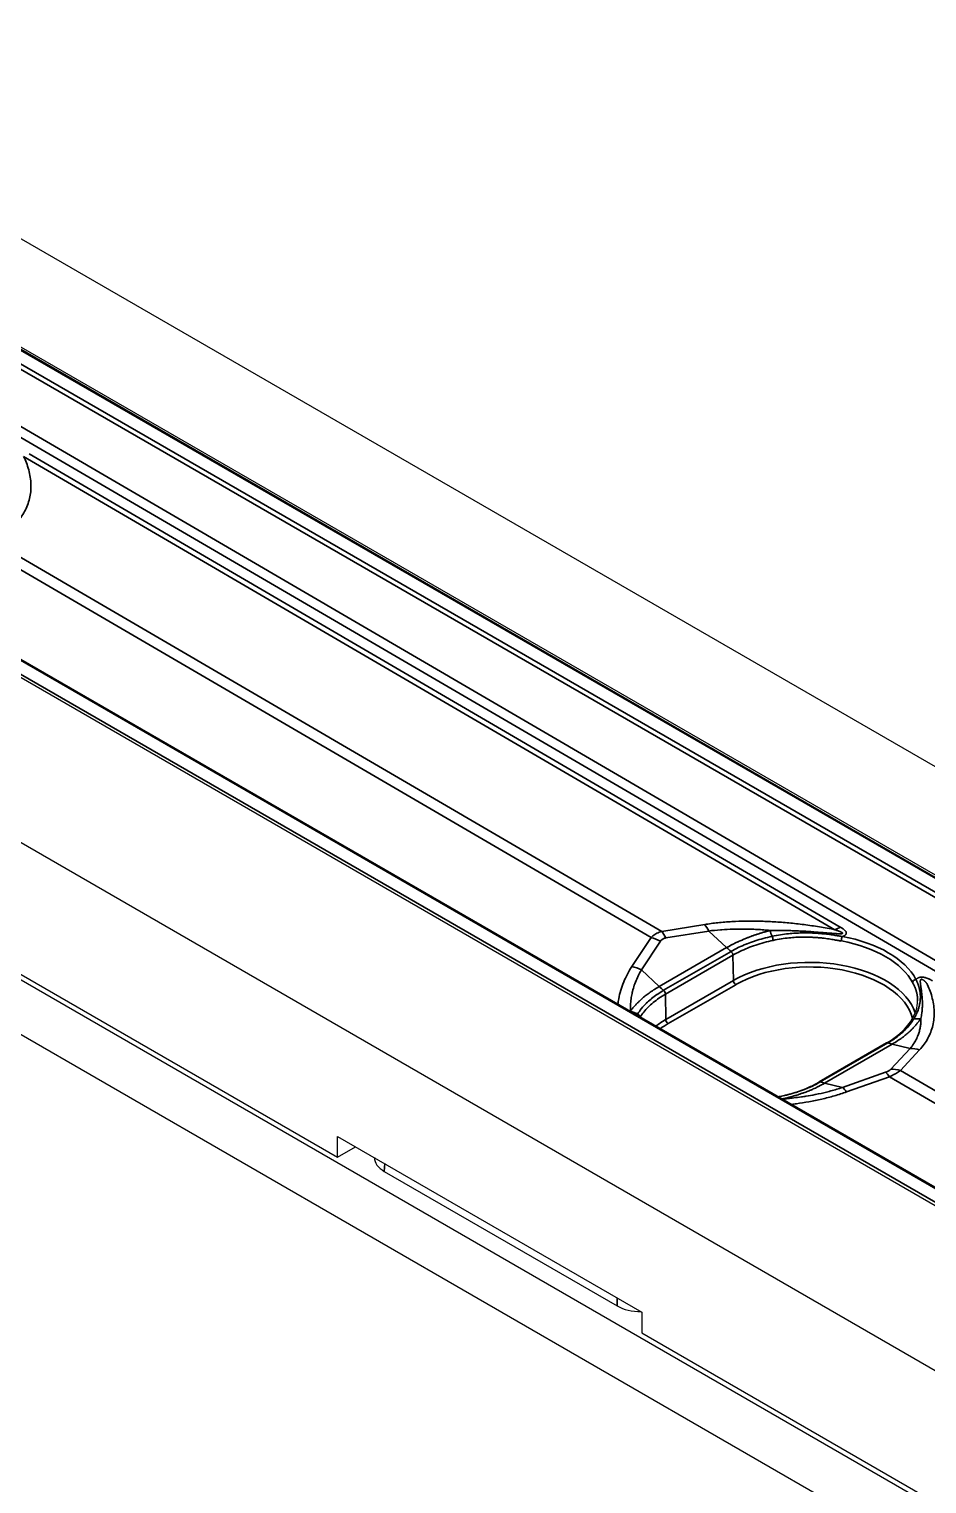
# Model space of a CAD drawing. Header units: millimetres. Extents: x 101 to 3000, y 150 to 4305.
# Drawn here: x 1977.7 to 2057.8, y 1309.4 to 1439.2 of the extents above; entities that cross this region are included whole.
import ezdxf

# ---------------------------------------------------------------- set-up
doc = ezdxf.new("R2010")
doc.units = ezdxf.units.MM
doc.header["$LTSCALE"] = 15
doc.layers.add('_Sichtbarkanten', color=7, linetype='Continuous', lineweight=25)
doc.layers.add('Sichtbar schmal (ISO)', color=7, linetype='Continuous', lineweight=35)

msp = doc.modelspace()

# ---------------------------------------------------------------- linework, layer by layer
at = {"layer": '_Sichtbarkanten'}
for p, q in [((1944.57, 1439.23), (2453.69, 1145.29)), ((1958.15, 1421.53), (2423.15, 1153.06)), ((1958.78, 1421.37), (2422.76, 1153.5)), ((1897.9, 1412.29), (2407.02, 1118.35)), ((2399.17, 1139.22), (1934.18, 1407.68)), ((2397.18, 1138.73), (1933.2, 1406.6)), ((1977.86, 1398.06), (1977.86, 1398.06)), ((1906.6, 1395.02), (2129.35, 1266.42)), ((2129.35, 1261.52), (1906.6, 1390.12)), ((1951.78, 1369.42), (2005.24, 1338.56)), ((2054.24, 1348.76), (2048.21, 1345.28)), ((2005.24, 1338.56), (2005.24, 1340.42)), ((2005.24, 1340.42), (2032.39, 1324.74)), ((2005.24, 1338.56), (2006.85, 1339.49)), ((2009.4, 1337.29), (2030.19, 1325.28)), ((2032.39, 1324.74), (2032.39, 1322.88)), ((2032.39, 1322.88), (2087.97, 1290.79))]:
    msp.add_line(p, q, dxfattribs=at)
for centre, major_axis, ratio, start_param, end_param in [((2011.53, 1338.51), (-3, 0), 0.576647, 6.275518, 7.067974), ((2032.31, 1326.51), (3, 0), 0.578054, 3.9276, 4.720056)]:
    msp.add_ellipse(centre, major_axis=major_axis, ratio=ratio, start_param=start_param, end_param=end_param, dxfattribs=at)
for points in [[(2056.47, 1350.81), (2056.81, 1351.37), (2056.99, 1351.95), (2057, 1352.5)], [(2044.54, 1343.97), (2044.56, 1343.98), (2044.59, 1343.98), (2044.61, 1343.98)]]:
    msp.add_open_spline(points, degree=3, dxfattribs=at)
for points, knots in [([(2054.24, 1348.76), (2054.96, 1349.18), (2055.57, 1349.67), (2056.19, 1350.39), (2056.34, 1350.6), (2056.47, 1350.81)], [0, 0, 0, 0, 0.5178671, 0.5178671, 0.7136858, 0.7136858, 0.7136858, 0.7136858]), ([(2044.61, 1343.98), (2045.59, 1344.17), (2046.52, 1344.47), (2047.64, 1344.97), (2047.93, 1345.12), (2048.21, 1345.28)], [0, 0, 0, 0, 0.52075, 0.52075, 0.7168373, 0.7168373, 0.7168373, 0.7168373])]:
    msp.add_open_spline(points, degree=3, knots=knots, dxfattribs=at)
at = {"layer": 'Sichtbar schmal (ISO)'}
for p, q in [((2421.71, 1152.07), (1956.73, 1420.53)), ((1956.94, 1420.89), (2421.92, 1152.43)), ((2423, 1153.04), (1958, 1421.51)), ((2147.71, 1304.12), (1956.73, 1415.56)), ((2147.29, 1303.39), (1956.3, 1414.84)), ((2399.02, 1139.21), (1934.03, 1407.67)), ((1932.96, 1407.06), (2397.96, 1138.59)), ((2049.62, 1358.86), (1977.22, 1401.09)), ((2050.1, 1359.1), (1977.71, 1401.34)), ((1977.86, 1398.15), (1977.86, 1398.15)), ((2034.17, 1358.71), (1974.86, 1393.31)), ((2033.21, 1358.15), (1973.89, 1392.76)), ((2038, 1359.32), (2034.17, 1358.71)), ((2033.21, 1358.15), (2031.5, 1355.57)), ((2038.36, 1358.74), (2034.54, 1358.13)), ((2038.36, 1358.74), (2039.96, 1357.26)), ((2034.06, 1357.85), (2032.35, 1355.27)), ((2033.94, 1353.79), (2039.96, 1357.26)), ((2040.35, 1356.92), (2034.33, 1353.45)), ((2040.52, 1356.59), (2034.5, 1353.11)), ((2040.52, 1356.59), (2040.56, 1354.32)), ((2032.35, 1355.27), (2033.94, 1353.79)), ((2040.56, 1354.32), (2034.53, 1350.84)), ((2034.5, 1353.11), (2034.53, 1350.84)), ((2040.77, 1353.95), (2034.74, 1350.48)), ((2048.32, 1345.28), (2054.35, 1348.76)), ((2054.73, 1348.65), (2048.7, 1345.17)), ((2054.62, 1346.42), (2056.33, 1348.27)), ((2056.33, 1348.27), (2054.73, 1348.65)), ((2055.47, 1346.29), (2057.18, 1348.14)), ((2050.3, 1344.79), (2048.7, 1345.17)), ((2050.3, 1344.79), (2054.13, 1346.14)), ((2050.66, 1344.38), (2054.5, 1345.73)), ((2115.94, 1309.89), (2054.5, 1345.73)), ((2116.91, 1310.45), (2055.47, 1346.29)), ((2009.4, 1337.29), (2009.44, 1337.99)), ((2030.19, 1325.28), (2030.19, 1326.01))]:
    msp.add_line(p, q, dxfattribs=at)
for centre, major_axis, ratio, start_param, end_param in [((2037.74, 1356.76), (0.48, -2.96), 0.393811, 2.240031, 2.552528), ((2033.44, 1355.86), (2.5, -1.66), 0.678392, 1.764791, 2.077288), ((2033.92, 1356.14), (0.48, -2.96), 0.393812, 2.240031, 2.552527), ((2044.4, 1362.34), (1.01, -5.91), 0.236308, 5.314743, 5.430204), ((2044, 1358.07), (0.063, -0.293), 0.269775, 0.942112, 2.278138), ((2050.13, 1363.99), (3.02, 5.18), 0.574319, 3.815232, 3.929599), ((2050.28, 1358.01), (-0.054, -0.295), 0.238179, 3.782049, 5.332948), ((2047.35, 1352.75), (9.95, -0.05), 0.580365, 0.30249, 1.27398), ((2041.2, 1361.23), (3, -5.2), 0.57735, 5.201094, 5.296494), ((2047.35, 1352.51), (9.65, -0.05), 0.580459, 0.302569, 1.27406), ((2031.73, 1353.28), (2.5, -1.66), 0.678392, 1.764791, 2.077288), ((2047.35, 1350.4), (9.61, 0), 0.57735, 0.18982, 2.356194), ((2047.35, 1350.16), (9.31, 0), 0.57735, 0.14889, 2.356194), ((2040.77, 1354.2), (-0.15, 0.26), 0.57735, 0.802851, 2.356194), ((2056.85, 1354.18), (-0.265, -0.141), 0.777385, 4.316453, 5.872245), ((2035.18, 1357.76), (3, -5.2), 0.57735, 5.201094, 5.296494), ((2034.29, 1353.23), (0.145, -0.263), 0.577894, 0.813798, 2.165697), ((2033.25, 1355.9), (5.33, -2.76), 0.78055, 4.764641, 4.880107), ((2031.95, 1351.11), (0.254, -0.16), 0.77394, 0.540435, 1.802601), ((2041.32, 1346.92), (-9.61, 0), 0.57735, 5.497787, 5.637259), ((2041.32, 1346.68), (-9.31, 0), 0.57735, 5.497787, 5.609846), ((2034.74, 1350.72), (-0.15, 0.26), 0.57735, 0.802851, 2.356194), ((2056.72, 1350.65), (-0.257, 0.156), 0.76133, 5.358151, 6.283188), ((2055.47, 1355.89), (-5.32, 2.77), 0.780415, 2.165792, 2.280304), ((2054.39, 1348.5), (-0.15, 0.26), 0.589755, 5.691003, 6.28368), ((2053.54, 1354.04), (-3, 5.2), 0.57735, 2.548852, 2.642415), ((2056.93, 1345.57), (-2.21, 2.03), 0.802198, 5.25698, 5.569476), ((2055.22, 1343.72), (-2.21, 2.03), 0.802198, 5.25698, 5.569476), ((2047.5, 1350.56), (-3, 5.2), 0.57735, 2.548852, 2.642415), ((2054.73, 1343.44), (-0.99, 2.83), 0.270007, 5.552685, 5.865182), ((2044.3, 1349.45), (1.02, -5.91), 0.236758, 5.856728, 5.907336), ((2050.89, 1342.09), (-0.99, 2.83), 0.270006, 5.552685, 5.865181)]:
    msp.add_ellipse(centre, major_axis=major_axis, ratio=ratio, start_param=start_param, end_param=end_param, dxfattribs=at)
for points, knots in [([(1976.57, 1395.17), (1976.72, 1395.33), (1976.85, 1395.5), (1976.97, 1395.66), (1977.1, 1395.83), (1977.2, 1396.01), (1977.3, 1396.19), (1977.4, 1396.37), (1977.48, 1396.55), (1977.56, 1396.74), (1977.63, 1396.94), (1977.69, 1397.13), (1977.74, 1397.33), (1977.79, 1397.53), (1977.82, 1397.74), (1977.85, 1397.94), (1977.87, 1398.15), (1977.88, 1398.36), (1977.87, 1398.58), (1977.86, 1398.8), (1977.84, 1399.02), (1977.81, 1399.24), (1977.78, 1399.46), (1977.73, 1399.68), (1977.67, 1399.9), (1977.61, 1400.11), (1977.54, 1400.32), (1977.47, 1400.52), (1977.39, 1400.72), (1977.31, 1400.91), (1977.22, 1401.09)], [0, 0, 0, 0, 0.1, 0.1, 0.1, 0.2, 0.2, 0.2, 0.3, 0.3, 0.3, 0.4, 0.4, 0.4, 0.5, 0.5, 0.5, 0.6, 0.6, 0.6, 0.7, 0.7, 0.7, 0.8, 0.8, 0.8, 0.9, 0.9, 0.9, 0.9999998, 0.9999998, 0.9999998, 0.9999998]), ([(2049.62, 1358.86), (2049.16, 1358.95), (2048.24, 1359.12), (2046.86, 1359.32), (2045.51, 1359.47), (2044.18, 1359.57), (2042.89, 1359.63), (2041.68, 1359.63), (2040.42, 1359.59), (2039.16, 1359.49), (2038.38, 1359.39), (2038, 1359.32)], [0, 0, 0, 0, 0.1111111, 0.2222222, 0.3333333, 0.4444444, 0.5555556, 0.6666667, 0.7777778, 0.8888889, 1, 1, 1, 1]), ([(2034.17, 1358.71), (2034.1, 1358.69), (2034.02, 1358.66), (2033.95, 1358.64), (2033.88, 1358.61), (2033.81, 1358.58), (2033.74, 1358.54), (2033.67, 1358.51), (2033.61, 1358.47), (2033.55, 1358.43), (2033.49, 1358.39), (2033.43, 1358.35), (2033.37, 1358.3), (2033.32, 1358.26), (2033.26, 1358.21), (2033.21, 1358.15)], [0.000001, 0.000001, 0.000001, 0.000001, 0.2, 0.2, 0.2, 0.4, 0.4, 0.4, 0.6, 0.6, 0.6, 0.8, 0.8, 0.8, 1, 1, 1, 1]), ([(2034.54, 1358.13), (2034.5, 1358.12), (2034.41, 1358.1), (2034.3, 1358.06), (2034.2, 1358), (2034.12, 1357.94), (2034.08, 1357.88), (2034.06, 1357.85)], [0.0000019, 0.0000019, 0.0000019, 0.0000019, 0.2, 0.4, 0.6, 0.8, 1, 1, 1, 1]), ([(2043.83, 1358.79), (2043.64, 1358.81), (2043.45, 1358.83), (2043.27, 1358.84), (2043.08, 1358.86), (2042.89, 1358.87), (2042.71, 1358.88), (2042.48, 1358.89), (2042.26, 1358.9), (2042.04, 1358.91), (2041.9, 1358.91), (2041.76, 1358.92), (2041.61, 1358.92), (2041.34, 1358.92), (2041.06, 1358.92), (2040.79, 1358.92), (2040.69, 1358.91), (2040.6, 1358.91), (2040.5, 1358.91), (2040.18, 1358.9), (2039.85, 1358.88), (2039.54, 1358.86), (2039.49, 1358.86), (2039.45, 1358.85), (2039.4, 1358.85), (2039.04, 1358.82), (2038.7, 1358.79), (2038.36, 1358.74)], [0.0000004, 0.0000004, 0.0000004, 0.0000004, 0.0988542, 0.0988542, 0.0988542, 0.2, 0.2, 0.2, 0.3226313, 0.3226313, 0.3226313, 0.4, 0.4, 0.4, 0.5492316, 0.5492316, 0.5492316, 0.6, 0.6, 0.6, 0.7746692, 0.7746692, 0.7746692, 0.8, 0.8, 0.8, 1, 1, 1, 1]), ([(2039.96, 1357.26), (2040.12, 1357.36), (2040.29, 1357.45), (2040.45, 1357.53), (2040.46, 1357.53), (2040.47, 1357.54), (2040.49, 1357.55), (2040.63, 1357.62), (2040.77, 1357.69), (2040.9, 1357.75), (2040.93, 1357.76), (2040.95, 1357.78), (2040.98, 1357.79), (2041.1, 1357.84), (2041.21, 1357.89), (2041.33, 1357.94), (2041.36, 1357.96), (2041.39, 1357.97), (2041.42, 1357.98), (2041.53, 1358.03), (2041.63, 1358.07), (2041.73, 1358.11), (2041.76, 1358.12), (2041.8, 1358.14), (2041.84, 1358.15), (2041.93, 1358.19), (2042.02, 1358.22), (2042.11, 1358.25), (2042.15, 1358.27), (2042.19, 1358.28), (2042.23, 1358.3), (2042.32, 1358.33), (2042.4, 1358.36), (2042.49, 1358.39), (2042.53, 1358.4), (2042.58, 1358.42), (2042.62, 1358.43), (2042.71, 1358.46), (2042.8, 1358.49), (2042.88, 1358.52), (2042.93, 1358.53), (2042.97, 1358.55), (2043.01, 1358.56), (2043.12, 1358.59), (2043.22, 1358.62), (2043.32, 1358.65), (2043.35, 1358.66), (2043.38, 1358.67), (2043.42, 1358.68), (2043.55, 1358.72), (2043.69, 1358.76), (2043.83, 1358.79)], [0, 0, 0, 0, 0.1015483, 0.1015483, 0.1015483, 0.1111111, 0.1111111, 0.1111111, 0.2042734, 0.2042734, 0.2042734, 0.2222222, 0.2222222, 0.2222222, 0.3080797, 0.3080797, 0.3080797, 0.3333333, 0.3333333, 0.3333333, 0.4131886, 0.4131886, 0.4131886, 0.4444444, 0.4444444, 0.4444444, 0.5202889, 0.5202889, 0.5202889, 0.5555556, 0.5555556, 0.5555556, 0.6291385, 0.6291385, 0.6291385, 0.6666667, 0.6666667, 0.6666667, 0.7416844, 0.7416844, 0.7416844, 0.7777778, 0.7777778, 0.7777778, 0.8631644, 0.8631644, 0.8631644, 0.8888889, 0.8888889, 0.8888889, 0.9999994, 0.9999994, 0.9999994, 0.9999994]), ([(2044.02, 1358.27), (2043.75, 1358.21), (2043.48, 1358.15), (2043.23, 1358.08), (2043.22, 1358.08), (2043.21, 1358.08), (2043.21, 1358.08), (2042.97, 1358.01), (2042.74, 1357.94), (2042.51, 1357.87), (2042.48, 1357.86), (2042.46, 1357.85), (2042.43, 1357.84), (2042.21, 1357.77), (2041.99, 1357.69), (2041.78, 1357.61), (2041.75, 1357.59), (2041.72, 1357.58), (2041.69, 1357.57), (2041.47, 1357.48), (2041.26, 1357.39), (2041.05, 1357.29), (2041.03, 1357.28), (2041.01, 1357.27), (2040.99, 1357.26), (2040.77, 1357.15), (2040.55, 1357.04), (2040.35, 1356.92)], [0, 0, 0, 0, 0.195738, 0.195738, 0.195738, 0.2, 0.2, 0.2, 0.379772, 0.379772, 0.379772, 0.4, 0.4, 0.4, 0.57426, 0.57426, 0.57426, 0.6, 0.6, 0.6, 0.781771, 0.781771, 0.781771, 0.8, 0.8, 0.8, 1, 1, 1, 1]), ([(2043.83, 1358.79), (2044, 1358.8), (2044.17, 1358.8), (2044.34, 1358.8), (2044.42, 1358.8), (2044.49, 1358.8), (2044.56, 1358.8), (2044.66, 1358.8), (2044.75, 1358.8), (2044.84, 1358.79), (2045, 1358.79), (2045.17, 1358.79), (2045.33, 1358.79), (2045.48, 1358.78), (2045.64, 1358.78), (2045.8, 1358.77), (2045.84, 1358.77), (2045.87, 1358.77), (2045.91, 1358.77), (2046.03, 1358.76), (2046.15, 1358.76), (2046.26, 1358.75), (2046.41, 1358.75), (2046.56, 1358.74), (2046.7, 1358.73), (2046.84, 1358.72), (2046.97, 1358.72), (2047.09, 1358.71), (2047.16, 1358.7), (2047.23, 1358.7), (2047.3, 1358.7), (2047.34, 1358.69), (2047.39, 1358.69), (2047.43, 1358.69), (2047.54, 1358.68), (2047.64, 1358.67), (2047.74, 1358.66), (2047.83, 1358.66), (2047.92, 1358.65), (2048.01, 1358.64), (2048.1, 1358.64), (2048.18, 1358.63), (2048.26, 1358.62), (2048.33, 1358.62), (2048.41, 1358.61), (2048.48, 1358.61), (2048.55, 1358.6), (2048.62, 1358.59), (2048.68, 1358.59), (2048.7, 1358.59), (2048.72, 1358.59), (2048.74, 1358.58), (2048.78, 1358.58), (2048.83, 1358.58), (2048.87, 1358.57), (2048.93, 1358.57), (2048.98, 1358.56), (2049.04, 1358.56), (2049.09, 1358.56), (2049.14, 1358.55), (2049.19, 1358.55), (2049.24, 1358.54), (2049.29, 1358.54), (2049.33, 1358.54), (2049.38, 1358.53), (2049.42, 1358.53), (2049.46, 1358.53), (2049.5, 1358.52), (2049.54, 1358.52), (2049.58, 1358.52), (2049.61, 1358.52), (2049.65, 1358.51), (2049.68, 1358.51), (2049.72, 1358.51), (2049.75, 1358.51), (2049.78, 1358.5), (2049.82, 1358.5), (2049.85, 1358.5), (2049.88, 1358.5), (2049.9, 1358.5), (2049.93, 1358.5), (2049.96, 1358.5), (2049.98, 1358.5), (2050.01, 1358.5), (2050.03, 1358.5), (2050.06, 1358.5), (2050.08, 1358.5), (2050.1, 1358.5), (2050.12, 1358.5), (2050.14, 1358.5), (2050.16, 1358.5), (2050.17, 1358.5), (2050.19, 1358.5), (2050.21, 1358.5), (2050.22, 1358.5), (2050.23, 1358.51), (2050.24, 1358.51), (2050.25, 1358.51), (2050.25, 1358.51), (2050.25, 1358.51), (2050.26, 1358.51), (2050.27, 1358.51), (2050.27, 1358.52), (2050.28, 1358.52), (2050.29, 1358.52), (2050.29, 1358.53), (2050.3, 1358.53), (2050.3, 1358.53), (2050.3, 1358.54), (2050.31, 1358.54), (2050.31, 1358.54), (2050.31, 1358.55), (2050.31, 1358.55), (2050.31, 1358.56), (2050.3, 1358.56), (2050.3, 1358.57), (2050.29, 1358.57), (2050.29, 1358.58), (2050.28, 1358.59), (2050.27, 1358.59), (2050.26, 1358.6), (2050.25, 1358.61), (2050.24, 1358.62), (2050.22, 1358.62), (2050.21, 1358.63), (2050.19, 1358.64), (2050.17, 1358.65), (2050.15, 1358.66), (2050.13, 1358.67), (2050.11, 1358.68), (2050.09, 1358.69), (2050.06, 1358.7), (2050.04, 1358.71), (2050.01, 1358.72), (2049.98, 1358.73), (2049.95, 1358.74), (2049.92, 1358.75), (2049.89, 1358.77), (2049.85, 1358.78), (2049.82, 1358.79), (2049.78, 1358.8), (2049.74, 1358.82), (2049.7, 1358.83), (2049.66, 1358.84), (2049.62, 1358.86)], [0, 0, 0, 0, 0.023256, 0.023256, 0.023256, 0.033396, 0.033396, 0.033396, 0.046512, 0.046512, 0.046512, 0.069767, 0.069767, 0.069767, 0.093023, 0.093023, 0.093023, 0.09835, 0.09835, 0.09835, 0.116279, 0.116279, 0.116279, 0.139535, 0.139535, 0.139535, 0.162791, 0.162791, 0.162791, 0.176697, 0.176697, 0.176697, 0.186047, 0.186047, 0.186047, 0.209302, 0.209302, 0.209302, 0.232558, 0.232558, 0.232558, 0.255814, 0.255814, 0.255814, 0.27907, 0.27907, 0.27907, 0.302326, 0.302326, 0.302326, 0.309003, 0.309003, 0.309003, 0.325581, 0.325581, 0.325581, 0.348837, 0.348837, 0.348837, 0.372093, 0.372093, 0.372093, 0.395349, 0.395349, 0.395349, 0.418605, 0.418605, 0.418605, 0.44186, 0.44186, 0.44186, 0.465116, 0.465116, 0.465116, 0.488372, 0.488372, 0.488372, 0.511628, 0.511628, 0.511628, 0.534884, 0.534884, 0.534884, 0.55814, 0.55814, 0.55814, 0.581395, 0.581395, 0.581395, 0.604651, 0.604651, 0.604651, 0.627907, 0.627907, 0.627907, 0.651163, 0.651163, 0.651163, 0.655222, 0.655222, 0.655222, 0.674419, 0.674419, 0.674419, 0.697674, 0.697674, 0.697674, 0.72093, 0.72093, 0.72093, 0.744186, 0.744186, 0.744186, 0.767442, 0.767442, 0.767442, 0.790698, 0.790698, 0.790698, 0.813953, 0.813953, 0.813953, 0.837209, 0.837209, 0.837209, 0.860465, 0.860465, 0.860465, 0.883721, 0.883721, 0.883721, 0.906977, 0.906977, 0.906977, 0.930233, 0.930233, 0.930233, 0.953488, 0.953488, 0.953488, 0.976744, 0.976744, 0.976744, 1, 1, 1, 1]), ([(2050.28, 1358.26), (2050.24, 1358.26), (2050.19, 1358.27), (2050.13, 1358.28), (2050.08, 1358.29), (2050.02, 1358.3), (2049.96, 1358.31), (2049.9, 1358.32), (2049.83, 1358.33), (2049.76, 1358.34), (2049.69, 1358.35), (2049.62, 1358.36), (2049.54, 1358.38), (2049.46, 1358.39), (2049.38, 1358.4), (2049.29, 1358.41), (2049.2, 1358.42), (2049.11, 1358.43), (2049.02, 1358.45), (2048.92, 1358.46), (2048.82, 1358.47), (2048.72, 1358.48), (2048.61, 1358.49), (2048.5, 1358.5), (2048.39, 1358.51), (2048.27, 1358.52), (2048.15, 1358.53), (2048.02, 1358.54), (2047.89, 1358.55), (2047.75, 1358.56), (2047.61, 1358.56), (2047.47, 1358.57), (2047.32, 1358.57), (2047.16, 1358.58), (2047, 1358.58), (2046.83, 1358.58), (2046.65, 1358.57), (2046.48, 1358.57), (2046.29, 1358.56), (2046.09, 1358.55), (2045.9, 1358.54), (2045.69, 1358.52), (2045.47, 1358.5), (2045.47, 1358.5), (2045.47, 1358.5), (2045.46, 1358.5), (2045.25, 1358.48), (2045.02, 1358.45), (2044.78, 1358.41), (2044.78, 1358.41), (2044.78, 1358.41), (2044.77, 1358.41), (2044.53, 1358.37), (2044.28, 1358.33), (2044.02, 1358.27)], [0, 0, 0, 0, 0.0616354, 0.0616354, 0.0616354, 0.1239089, 0.1239089, 0.1239089, 0.1866073, 0.1866073, 0.1866073, 0.2491904, 0.2491904, 0.2491904, 0.3116642, 0.3116642, 0.3116642, 0.3740791, 0.3740791, 0.3740791, 0.4365093, 0.4365093, 0.4365093, 0.4990055, 0.4990055, 0.4990055, 0.5615791, 0.5615791, 0.5615791, 0.6242406, 0.6242406, 0.6242406, 0.6870031, 0.6870031, 0.6870031, 0.7498814, 0.7498814, 0.7498814, 0.8125, 0.8125, 0.8125, 0.875, 0.875, 0.875, 0.8758581, 0.8758581, 0.8758581, 0.9375, 0.9375, 0.9375, 0.9383766, 0.9383766, 0.9383766, 0.9999998, 0.9999998, 0.9999998, 0.9999998]), ([(2050.19, 1357.85), (2050.15, 1357.86), (2050.1, 1357.87), (2050.04, 1357.88), (2049.99, 1357.89), (2049.93, 1357.9), (2049.87, 1357.91), (2049.81, 1357.92), (2049.75, 1357.93), (2049.68, 1357.94), (2049.61, 1357.96), (2049.54, 1357.97), (2049.46, 1357.98), (2049.38, 1357.99), (2049.31, 1358.01), (2049.22, 1358.02), (2049.14, 1358.03), (2049.05, 1358.04), (2048.96, 1358.06), (2048.86, 1358.07), (2048.77, 1358.08), (2048.66, 1358.09), (2048.56, 1358.11), (2048.45, 1358.12), (2048.34, 1358.13), (2048.23, 1358.14), (2048.11, 1358.15), (2047.98, 1358.16), (2047.86, 1358.17), (2047.73, 1358.18), (2047.59, 1358.18), (2047.45, 1358.19), (2047.3, 1358.2), (2047.15, 1358.2), (2046.99, 1358.2), (2046.83, 1358.2), (2046.66, 1358.2), (2046.49, 1358.2), (2046.31, 1358.19), (2046.12, 1358.18), (2045.93, 1358.17), (2045.73, 1358.15), (2045.52, 1358.13), (2045.3, 1358.11), (2045.08, 1358.08), (2044.84, 1358.05), (2044.61, 1358.01), (2044.36, 1357.96), (2044.1, 1357.91)], [0, 0, 0, 0, 0.0625, 0.0625, 0.0625, 0.125, 0.125, 0.125, 0.1875, 0.1875, 0.1875, 0.25, 0.25, 0.25, 0.3125, 0.3125, 0.3125, 0.375, 0.375, 0.375, 0.4375, 0.4375, 0.4375, 0.5, 0.5, 0.5, 0.5625, 0.5625, 0.5625, 0.625, 0.625, 0.625, 0.6875, 0.6875, 0.6875, 0.75, 0.75, 0.75, 0.8125, 0.8125, 0.8125, 0.875, 0.875, 0.875, 0.9375, 0.9375, 0.9375, 1, 1, 1, 1]), ([(2050.28, 1358.26), (2050.31, 1358.26), (2050.36, 1358.28), (2050.43, 1358.31), (2050.48, 1358.34), (2050.53, 1358.37), (2050.57, 1358.41), (2050.6, 1358.44), (2050.62, 1358.47), (2050.63, 1358.51), (2050.64, 1358.55), (2050.64, 1358.59), (2050.63, 1358.64), (2050.6, 1358.69), (2050.57, 1358.74), (2050.52, 1358.8), (2050.46, 1358.85), (2050.39, 1358.91), (2050.31, 1358.97), (2050.22, 1359.04), (2050.14, 1359.08), (2050.1, 1359.1)], [0, 0, 0, 0, 0.0526316, 0.1052632, 0.1578947, 0.2105263, 0.2631579, 0.3157895, 0.3684211, 0.4210526, 0.4736842, 0.5263158, 0.5789474, 0.6315789, 0.6842105, 0.7368421, 0.7894737, 0.8421053, 0.8947368, 0.9473684, 0.9999998, 0.9999998, 0.9999998, 0.9999998]), ([(2040.35, 1356.92), (2040.37, 1356.9), (2040.39, 1356.89), (2040.4, 1356.87), (2040.42, 1356.85), (2040.44, 1356.83), (2040.45, 1356.8), (2040.46, 1356.79), (2040.47, 1356.78), (2040.47, 1356.76), (2040.48, 1356.75), (2040.48, 1356.74), (2040.49, 1356.73), (2040.5, 1356.71), (2040.51, 1356.68), (2040.51, 1356.66), (2040.52, 1356.63), (2040.52, 1356.61), (2040.52, 1356.59)], [0, 0, 0, 0, 0.2, 0.2, 0.2, 0.4, 0.4, 0.4, 0.507728, 0.507728, 0.507728, 0.6, 0.6, 0.6, 0.8, 0.8, 0.8, 1, 1, 1, 1]), ([(2044.1, 1357.91), (2043.83, 1357.85), (2043.57, 1357.79), (2043.31, 1357.72), (2043.05, 1357.65), (2042.8, 1357.57), (2042.55, 1357.49), (2042.3, 1357.41), (2042.06, 1357.32), (2041.83, 1357.22), (2041.6, 1357.13), (2041.37, 1357.03), (2041.15, 1356.92), (2040.93, 1356.81), (2040.72, 1356.7), (2040.52, 1356.59)], [0, 0, 0, 0, 0.2, 0.2, 0.2, 0.4, 0.4, 0.4, 0.6, 0.6, 0.6, 0.8, 0.8, 0.8, 1, 1, 1, 1]), ([(2031.5, 1355.57), (2031.35, 1355.35), (2031.09, 1354.9), (2030.76, 1354.2), (2030.5, 1353.46), (2030.34, 1352.8), (2030.27, 1352.38), (2030.25, 1352.22)], [0, 0, 0, 0, 0.1, 0.2, 0.3, 0.4, 0.4607781, 0.4607781, 0.4607781, 0.4607781]), ([(2032.35, 1355.27), (2032.23, 1355.07), (2032.12, 1354.87), (2032.02, 1354.66), (2032.01, 1354.64), (2032, 1354.62), (2031.99, 1354.6), (2031.91, 1354.41), (2031.83, 1354.22), (2031.76, 1354.03), (2031.75, 1353.98), (2031.73, 1353.94), (2031.72, 1353.9), (2031.66, 1353.72), (2031.61, 1353.54), (2031.56, 1353.36), (2031.55, 1353.3), (2031.53, 1353.23), (2031.52, 1353.16), (2031.48, 1353), (2031.46, 1352.84), (2031.43, 1352.68), (2031.42, 1352.58), (2031.41, 1352.49), (2031.4, 1352.39), (2031.39, 1352.25), (2031.38, 1352.11), (2031.38, 1351.97), (2031.37, 1351.85), (2031.37, 1351.73), (2031.37, 1351.6)], [0, 0, 0, 0, 0.182214, 0.182214, 0.182214, 0.2, 0.2, 0.2, 0.364533, 0.364533, 0.364533, 0.4, 0.4, 0.4, 0.54573, 0.54573, 0.54573, 0.6, 0.6, 0.6, 0.726387, 0.726387, 0.726387, 0.8, 0.8, 0.8, 0.907557, 0.907557, 0.907557, 1, 1, 1, 1]), ([(2057, 1352.5), (2057, 1352.53), (2057, 1352.56), (2057, 1352.58), (2057, 1352.62), (2057, 1352.65), (2057, 1352.69), (2057, 1352.73), (2056.99, 1352.76), (2056.99, 1352.8), (2056.99, 1352.83), (2056.98, 1352.87), (2056.98, 1352.91), (2056.98, 1352.93), (2056.97, 1352.96), (2056.97, 1352.99), (2056.96, 1353.03), (2056.96, 1353.07), (2056.95, 1353.1), (2056.95, 1353.12), (2056.94, 1353.15), (2056.94, 1353.17), (2056.93, 1353.2), (2056.92, 1353.24), (2056.91, 1353.28), (2056.91, 1353.29), (2056.9, 1353.31), (2056.9, 1353.33), (2056.89, 1353.36), (2056.88, 1353.4), (2056.87, 1353.44), (2056.86, 1353.45), (2056.86, 1353.46), (2056.85, 1353.47), (2056.84, 1353.51), (2056.83, 1353.55), (2056.82, 1353.58), (2056.81, 1353.59), (2056.81, 1353.6), (2056.81, 1353.61), (2056.79, 1353.64), (2056.78, 1353.68), (2056.77, 1353.72), (2056.76, 1353.72), (2056.76, 1353.72), (2056.76, 1353.73), (2056.74, 1353.77), (2056.73, 1353.8), (2056.71, 1353.84), (2056.7, 1353.87), (2056.68, 1353.91), (2056.66, 1353.94), (2056.65, 1353.98), (2056.63, 1354.01), (2056.61, 1354.04), (2056.6, 1354.07), (2056.58, 1354.1), (2056.57, 1354.13)], [0.3248153, 0.3248153, 0.3248153, 0.3248153, 0.3472735, 0.3472735, 0.3472735, 0.375, 0.375, 0.375, 0.4055138, 0.4055138, 0.4055138, 0.4375, 0.4375, 0.4375, 0.4638319, 0.4638319, 0.4638319, 0.5, 0.5, 0.5, 0.5222188, 0.5222188, 0.5222188, 0.5625, 0.5625, 0.5625, 0.5806595, 0.5806595, 0.5806595, 0.625, 0.625, 0.625, 0.6390912, 0.6390912, 0.6390912, 0.6875, 0.6875, 0.6875, 0.6974576, 0.6974576, 0.6974576, 0.75, 0.75, 0.75, 0.7557264, 0.7557264, 0.7557264, 0.8125, 0.8125, 0.8125, 0.8737077, 0.8737077, 0.8737077, 0.9364058, 0.9364058, 0.9364058, 0.9999999, 0.9999999, 0.9999999, 0.9999999]), ([(2056.66, 1350.9), (2056.75, 1351.04), (2056.82, 1351.18), (2056.88, 1351.31), (2056.89, 1351.32), (2056.89, 1351.33), (2056.9, 1351.34), (2056.95, 1351.46), (2057, 1351.57), (2057.04, 1351.68), (2057.04, 1351.7), (2057.05, 1351.72), (2057.06, 1351.74), (2057.09, 1351.83), (2057.12, 1351.93), (2057.14, 1352.01), (2057.15, 1352.04), (2057.15, 1352.07), (2057.16, 1352.09), (2057.18, 1352.17), (2057.19, 1352.24), (2057.2, 1352.31), (2057.21, 1352.34), (2057.21, 1352.37), (2057.22, 1352.4), (2057.23, 1352.47), (2057.23, 1352.53), (2057.24, 1352.58), (2057.24, 1352.62), (2057.24, 1352.65), (2057.24, 1352.68), (2057.25, 1352.73), (2057.25, 1352.78), (2057.25, 1352.83), (2057.25, 1352.86), (2057.25, 1352.9), (2057.25, 1352.93), (2057.25, 1352.97), (2057.24, 1353.01), (2057.24, 1353.05), (2057.24, 1353.09), (2057.24, 1353.12), (2057.23, 1353.16), (2057.23, 1353.19), (2057.23, 1353.22), (2057.22, 1353.25), (2057.22, 1353.29), (2057.21, 1353.32), (2057.21, 1353.36), (2057.2, 1353.38), (2057.2, 1353.41), (2057.19, 1353.43), (2057.19, 1353.47), (2057.18, 1353.51), (2057.17, 1353.54), (2057.17, 1353.56), (2057.16, 1353.58), (2057.16, 1353.59), (2057.15, 1353.63), (2057.14, 1353.67), (2057.13, 1353.71), (2057.13, 1353.72), (2057.12, 1353.73), (2057.12, 1353.75), (2057.11, 1353.79), (2057.1, 1353.82), (2057.08, 1353.86), (2057.08, 1353.87), (2057.08, 1353.88), (2057.08, 1353.88), (2057.06, 1353.92), (2057.05, 1353.96), (2057.04, 1354), (2057.04, 1354), (2057.03, 1354.01), (2057.03, 1354.01), (2057.02, 1354.05), (2057, 1354.09), (2056.99, 1354.12), (2056.97, 1354.16), (2056.96, 1354.2), (2056.94, 1354.23), (2056.93, 1354.27), (2056.91, 1354.3), (2056.9, 1354.33), (2056.88, 1354.36), (2056.87, 1354.39), (2056.86, 1354.42)], [0, 0, 0, 0, 0.0576718, 0.0576718, 0.0576718, 0.0625, 0.0625, 0.0625, 0.1153201, 0.1153201, 0.1153201, 0.125, 0.125, 0.125, 0.1731336, 0.1731336, 0.1731336, 0.1875, 0.1875, 0.1875, 0.2310698, 0.2310698, 0.2310698, 0.25, 0.25, 0.25, 0.2891215, 0.2891215, 0.2891215, 0.3125, 0.3125, 0.3125, 0.3472726, 0.3472726, 0.3472726, 0.375, 0.375, 0.375, 0.4055129, 0.4055129, 0.4055129, 0.4375, 0.4375, 0.4375, 0.4638309, 0.4638309, 0.4638309, 0.5, 0.5, 0.5, 0.5222178, 0.5222178, 0.5222178, 0.5625, 0.5625, 0.5625, 0.5806584, 0.5806584, 0.5806584, 0.625, 0.625, 0.625, 0.6390899, 0.6390899, 0.6390899, 0.6875, 0.6875, 0.6875, 0.6974563, 0.6974563, 0.6974563, 0.75, 0.75, 0.75, 0.7557249, 0.7557249, 0.7557249, 0.8125, 0.8125, 0.8125, 0.8737062, 0.8737062, 0.8737062, 0.936405, 0.936405, 0.936405, 0.9999999, 0.9999999, 0.9999999, 0.9999999]), ([(2058.32, 1354.31), (2058.28, 1354.33), (2058.22, 1354.37), (2058.14, 1354.41), (2058.05, 1354.45), (2057.97, 1354.49), (2057.88, 1354.52), (2057.81, 1354.55), (2057.73, 1354.57), (2057.65, 1354.59), (2057.58, 1354.61), (2057.51, 1354.62), (2057.44, 1354.63), (2057.38, 1354.63), (2057.32, 1354.63), (2057.26, 1354.62), (2057.21, 1354.61), (2057.15, 1354.6), (2057.09, 1354.58), (2057.03, 1354.55), (2056.97, 1354.51), (2056.91, 1354.47), (2056.87, 1354.44), (2056.86, 1354.42)], [0.0000001, 0.0000001, 0.0000001, 0.0000001, 0.047619, 0.0952381, 0.1428571, 0.1904762, 0.2380952, 0.2857143, 0.3333333, 0.3809524, 0.4285714, 0.4761905, 0.5238095, 0.5714286, 0.6190476, 0.6666667, 0.7142857, 0.7619048, 0.8095238, 0.8571429, 0.9047619, 0.952381, 1, 1, 1, 1]), ([(2057.83, 1354.07), (2057.81, 1354.09), (2057.8, 1354.1), (2057.78, 1354.12), (2057.76, 1354.14), (2057.75, 1354.16), (2057.73, 1354.17), (2057.72, 1354.19), (2057.7, 1354.21), (2057.69, 1354.22), (2057.67, 1354.24), (2057.66, 1354.25), (2057.64, 1354.26), (2057.63, 1354.28), (2057.61, 1354.29), (2057.6, 1354.3), (2057.59, 1354.31), (2057.57, 1354.32), (2057.56, 1354.33), (2057.55, 1354.34), (2057.53, 1354.35), (2057.52, 1354.36), (2057.51, 1354.37), (2057.5, 1354.38), (2057.49, 1354.39), (2057.47, 1354.39), (2057.46, 1354.4), (2057.45, 1354.41), (2057.44, 1354.41), (2057.43, 1354.42), (2057.42, 1354.42), (2057.41, 1354.43), (2057.4, 1354.43), (2057.39, 1354.43), (2057.38, 1354.44), (2057.38, 1354.44), (2057.37, 1354.44), (2057.36, 1354.44), (2057.35, 1354.44), (2057.35, 1354.44), (2057.34, 1354.44), (2057.33, 1354.44), (2057.33, 1354.44), (2057.32, 1354.44), (2057.31, 1354.44), (2057.31, 1354.43), (2057.3, 1354.43), (2057.3, 1354.43), (2057.29, 1354.42), (2057.28, 1354.41), (2057.28, 1354.41), (2057.27, 1354.4), (2057.27, 1354.39), (2057.26, 1354.38), (2057.26, 1354.37), (2057.26, 1354.37), (2057.26, 1354.37), (2057.26, 1354.37), (2057.26, 1354.36), (2057.25, 1354.35), (2057.25, 1354.34), (2057.25, 1354.34), (2057.25, 1354.34), (2057.25, 1354.33), (2057.25, 1354.32), (2057.25, 1354.31), (2057.25, 1354.3), (2057.24, 1354.3), (2057.24, 1354.29), (2057.24, 1354.29), (2057.24, 1354.28), (2057.24, 1354.27), (2057.24, 1354.25), (2057.24, 1354.25), (2057.24, 1354.25), (2057.24, 1354.24), (2057.24, 1354.23), (2057.24, 1354.21), (2057.24, 1354.2), (2057.24, 1354.2), (2057.24, 1354.19), (2057.24, 1354.19), (2057.24, 1354.17), (2057.24, 1354.16), (2057.25, 1354.14), (2057.25, 1354.14), (2057.25, 1354.13), (2057.25, 1354.13), (2057.25, 1354.11), (2057.25, 1354.1), (2057.25, 1354.08), (2057.25, 1354.07), (2057.25, 1354.07), (2057.25, 1354.07), (2057.25, 1354.05), (2057.26, 1354.03), (2057.26, 1354.01), (2057.26, 1354), (2057.26, 1354), (2057.26, 1353.99), (2057.26, 1353.97), (2057.26, 1353.95), (2057.27, 1353.93), (2057.27, 1353.92), (2057.27, 1353.92), (2057.27, 1353.91), (2057.27, 1353.89), (2057.28, 1353.87), (2057.28, 1353.84), (2057.28, 1353.84), (2057.28, 1353.83), (2057.28, 1353.83), (2057.28, 1353.8), (2057.29, 1353.78), (2057.29, 1353.75), (2057.29, 1353.74), (2057.29, 1353.74), (2057.3, 1353.73), (2057.3, 1353.7), (2057.3, 1353.68), (2057.31, 1353.65), (2057.31, 1353.64), (2057.31, 1353.63), (2057.31, 1353.62), (2057.31, 1353.6), (2057.32, 1353.57), (2057.32, 1353.54), (2057.32, 1353.53), (2057.33, 1353.52), (2057.33, 1353.51), (2057.33, 1353.48), (2057.34, 1353.45), (2057.34, 1353.41), (2057.34, 1353.4), (2057.34, 1353.39), (2057.35, 1353.38), (2057.35, 1353.35), (2057.35, 1353.31), (2057.36, 1353.28), (2057.36, 1353.26), (2057.36, 1353.25), (2057.36, 1353.24), (2057.37, 1353.2), (2057.37, 1353.16), (2057.38, 1353.13), (2057.38, 1353.11), (2057.38, 1353.1), (2057.38, 1353.09), (2057.39, 1353.05), (2057.39, 1353), (2057.39, 1352.96), (2057.4, 1352.95), (2057.4, 1352.93), (2057.4, 1352.92), (2057.4, 1352.87), (2057.41, 1352.83), (2057.41, 1352.78), (2057.41, 1352.77), (2057.41, 1352.75), (2057.41, 1352.73), (2057.42, 1352.69), (2057.42, 1352.64), (2057.42, 1352.59), (2057.42, 1352.57), (2057.42, 1352.55), (2057.43, 1352.53), (2057.43, 1352.48), (2057.43, 1352.43), (2057.43, 1352.38), (2057.43, 1352.36), (2057.43, 1352.34), (2057.43, 1352.31), (2057.43, 1352.26), (2057.43, 1352.2), (2057.43, 1352.14), (2057.43, 1352.12), (2057.43, 1352.1), (2057.43, 1352.07), (2057.43, 1352.01), (2057.43, 1351.95), (2057.42, 1351.89), (2057.42, 1351.86), (2057.42, 1351.83), (2057.42, 1351.8), (2057.41, 1351.74), (2057.41, 1351.67), (2057.4, 1351.6), (2057.4, 1351.57), (2057.4, 1351.54), (2057.39, 1351.51), (2057.38, 1351.44), (2057.37, 1351.36), (2057.36, 1351.28), (2057.36, 1351.25), (2057.35, 1351.21), (2057.34, 1351.18), (2057.33, 1351.1), (2057.31, 1351.02), (2057.3, 1350.94)], [0, 0, 0, 0, 0.0238095, 0.0238095, 0.0238095, 0.047619, 0.047619, 0.047619, 0.0714286, 0.0714286, 0.0714286, 0.0952381, 0.0952381, 0.0952381, 0.1190476, 0.1190476, 0.1190476, 0.1428571, 0.1428571, 0.1428571, 0.1666667, 0.1666667, 0.1666667, 0.1904762, 0.1904762, 0.1904762, 0.2142857, 0.2142857, 0.2142857, 0.2380952, 0.2380952, 0.2380952, 0.2619048, 0.2619048, 0.2619048, 0.2857143, 0.2857143, 0.2857143, 0.3095238, 0.3095238, 0.3095238, 0.3333333, 0.3333333, 0.3333333, 0.3571429, 0.3571429, 0.3571429, 0.3809524, 0.3809524, 0.3809524, 0.4047619, 0.4047619, 0.4047619, 0.4285714, 0.4285714, 0.4285714, 0.4318162, 0.4318162, 0.4318162, 0.452381, 0.452381, 0.452381, 0.4558072, 0.4558072, 0.4558072, 0.4761905, 0.4761905, 0.4761905, 0.4798023, 0.4798023, 0.4798023, 0.5, 0.5, 0.5, 0.5037956, 0.5037956, 0.5037956, 0.5238095, 0.5238095, 0.5238095, 0.5277884, 0.5277884, 0.5277884, 0.547619, 0.547619, 0.547619, 0.5517784, 0.5517784, 0.5517784, 0.5714286, 0.5714286, 0.5714286, 0.575768, 0.575768, 0.575768, 0.5952381, 0.5952381, 0.5952381, 0.5997576, 0.5997576, 0.5997576, 0.6190476, 0.6190476, 0.6190476, 0.6237472, 0.6237472, 0.6237472, 0.6428571, 0.6428571, 0.6428571, 0.6477379, 0.6477379, 0.6477379, 0.6666667, 0.6666667, 0.6666667, 0.6717289, 0.6717289, 0.6717289, 0.6904762, 0.6904762, 0.6904762, 0.6957192, 0.6957192, 0.6957192, 0.7142857, 0.7142857, 0.7142857, 0.7197087, 0.7197087, 0.7197087, 0.7380952, 0.7380952, 0.7380952, 0.7436969, 0.7436969, 0.7436969, 0.7619048, 0.7619048, 0.7619048, 0.7676846, 0.7676846, 0.7676846, 0.7857143, 0.7857143, 0.7857143, 0.7916774, 0.7916774, 0.7916774, 0.8095238, 0.8095238, 0.8095238, 0.8156717, 0.8156717, 0.8156717, 0.8333333, 0.8333333, 0.8333333, 0.8396626, 0.8396626, 0.8396626, 0.8571429, 0.8571429, 0.8571429, 0.8636511, 0.8636511, 0.8636511, 0.8809524, 0.8809524, 0.8809524, 0.8876414, 0.8876414, 0.8876414, 0.9047619, 0.9047619, 0.9047619, 0.9116284, 0.9116284, 0.9116284, 0.9285714, 0.9285714, 0.9285714, 0.9356267, 0.9356267, 0.9356267, 0.952381, 0.952381, 0.952381, 0.959592, 0.959592, 0.959592, 0.9761905, 0.9761905, 0.9761905, 0.9835802, 0.9835802, 0.9835802, 0.9999995, 0.9999995, 0.9999995, 0.9999995]), ([(2031.37, 1351.6), (2031.43, 1351.68), (2031.49, 1351.75), (2031.55, 1351.83), (2031.61, 1351.9), (2031.68, 1351.98), (2031.74, 1352.05), (2031.74, 1352.05), (2031.75, 1352.05), (2031.75, 1352.05), (2031.81, 1352.12), (2031.88, 1352.19), (2031.94, 1352.26), (2031.95, 1352.27), (2031.95, 1352.27), (2031.95, 1352.27), (2032.02, 1352.34), (2032.09, 1352.41), (2032.16, 1352.48), (2032.17, 1352.48), (2032.17, 1352.49), (2032.17, 1352.49), (2032.25, 1352.56), (2032.33, 1352.63), (2032.41, 1352.71), (2032.41, 1352.71), (2032.41, 1352.71), (2032.42, 1352.71), (2032.5, 1352.79), (2032.6, 1352.87), (2032.7, 1352.95), (2032.8, 1353.03), (2032.91, 1353.11), (2033.03, 1353.2), (2033.04, 1353.2), (2033.04, 1353.21), (2033.04, 1353.21), (2033.16, 1353.3), (2033.29, 1353.39), (2033.44, 1353.48), (2033.45, 1353.48), (2033.45, 1353.49), (2033.45, 1353.49), (2033.6, 1353.58), (2033.76, 1353.68), (2033.94, 1353.79)], [0, 0, 0, 0, 0.111111, 0.111111, 0.111111, 0.220388, 0.220388, 0.220388, 0.222222, 0.222222, 0.222222, 0.328997, 0.328997, 0.328997, 0.333333, 0.333333, 0.333333, 0.439676, 0.439676, 0.439676, 0.444444, 0.444444, 0.444444, 0.552454, 0.552454, 0.552454, 0.555556, 0.555556, 0.555556, 0.666667, 0.666667, 0.666667, 0.777778, 0.777778, 0.777778, 0.780898, 0.780898, 0.780898, 0.888889, 0.888889, 0.888889, 0.89238, 0.89238, 0.89238, 1, 1, 1, 1]), ([(2034.33, 1353.45), (2034.13, 1353.33), (2033.94, 1353.21), (2033.75, 1353.08), (2033.75, 1353.08), (2033.75, 1353.08), (2033.74, 1353.07), (2033.57, 1352.96), (2033.41, 1352.84), (2033.26, 1352.71), (2033.24, 1352.7), (2033.23, 1352.69), (2033.21, 1352.67), (2033.06, 1352.55), (2032.92, 1352.43), (2032.79, 1352.3), (2032.78, 1352.28), (2032.76, 1352.27), (2032.74, 1352.25), (2032.61, 1352.11), (2032.49, 1351.98), (2032.37, 1351.84), (2032.36, 1351.83), (2032.35, 1351.81), (2032.34, 1351.8), (2032.22, 1351.65), (2032.11, 1351.5), (2032.01, 1351.34)], [0, 0, 0, 0, 0.196931, 0.196931, 0.196931, 0.2, 0.2, 0.2, 0.3810406, 0.3810406, 0.3810406, 0.4, 0.4, 0.4, 0.5758378, 0.5758378, 0.5758378, 0.6, 0.6, 0.6, 0.7835844, 0.7835844, 0.7835844, 0.8, 0.8, 0.8, 1, 1, 1, 1]), ([(2034.5, 1353.11), (2034.3, 1352.99), (2034.11, 1352.87), (2033.92, 1352.75), (2033.74, 1352.62), (2033.57, 1352.49), (2033.4, 1352.36), (2033.24, 1352.22), (2033.09, 1352.08), (2032.95, 1351.94), (2032.81, 1351.8), (2032.68, 1351.66), (2032.56, 1351.51), (2032.44, 1351.36), (2032.34, 1351.22), (2032.24, 1351.07)], [0, 0, 0, 0, 0.2, 0.2, 0.2, 0.4, 0.4, 0.4, 0.6, 0.6, 0.6, 0.8, 0.8, 0.8, 0.9942905, 0.9942905, 0.9942905, 0.9942905]), ([(2057.18, 1348.14), (2057.33, 1348.3), (2057.46, 1348.47), (2057.59, 1348.64), (2057.71, 1348.81), (2057.82, 1348.98), (2057.92, 1349.17), (2058.01, 1349.35), (2058.1, 1349.53), (2058.17, 1349.73), (2058.25, 1349.92), (2058.31, 1350.12), (2058.36, 1350.32), (2058.4, 1350.52), (2058.44, 1350.73), (2058.46, 1350.94), (2058.48, 1351.15), (2058.49, 1351.36), (2058.48, 1351.58), (2058.47, 1351.8), (2058.45, 1352.02), (2058.42, 1352.24), (2058.38, 1352.46), (2058.33, 1352.68), (2058.27, 1352.9), (2058.22, 1353.11), (2058.15, 1353.32), (2058.07, 1353.51), (2058, 1353.71), (2057.92, 1353.89), (2057.83, 1354.07)], [0, 0, 0, 0, 0.1, 0.1, 0.1, 0.2, 0.2, 0.2, 0.3, 0.3, 0.3, 0.4, 0.4, 0.4, 0.5, 0.5, 0.5, 0.6, 0.6, 0.6, 0.7, 0.7, 0.7, 0.8, 0.8, 0.8, 0.9, 0.9, 0.9, 0.9999998, 0.9999998, 0.9999998, 0.9999998]), ([(2054.35, 1348.76), (2054.55, 1348.88), (2054.74, 1349), (2054.93, 1349.13), (2054.93, 1349.13), (2054.93, 1349.13), (2054.94, 1349.14), (2055.11, 1349.25), (2055.27, 1349.37), (2055.42, 1349.5), (2055.44, 1349.51), (2055.45, 1349.53), (2055.47, 1349.54), (2055.61, 1349.66), (2055.75, 1349.79), (2055.88, 1349.92), (2055.9, 1349.93), (2055.92, 1349.95), (2055.94, 1349.97), (2056.07, 1350.11), (2056.19, 1350.24), (2056.3, 1350.39), (2056.31, 1350.4), (2056.32, 1350.41), (2056.33, 1350.43), (2056.46, 1350.58), (2056.57, 1350.74), (2056.66, 1350.9)], [0, 0, 0, 0, 0.1959485, 0.1959485, 0.1959485, 0.2, 0.2, 0.2, 0.3802599, 0.3802599, 0.3802599, 0.4, 0.4, 0.4, 0.5752176, 0.5752176, 0.5752176, 0.6, 0.6, 0.6, 0.7832035, 0.7832035, 0.7832035, 0.8, 0.8, 0.8, 0.9999998, 0.9999998, 0.9999998, 0.9999998]), ([(2057.3, 1350.94), (2057.24, 1350.85), (2057.18, 1350.77), (2057.12, 1350.69), (2057.12, 1350.69), (2057.12, 1350.69), (2057.12, 1350.68), (2057.06, 1350.61), (2056.99, 1350.53), (2056.93, 1350.45), (2056.93, 1350.45), (2056.93, 1350.45), (2056.93, 1350.45), (2056.86, 1350.37), (2056.8, 1350.29), (2056.73, 1350.22), (2056.72, 1350.22), (2056.72, 1350.21), (2056.72, 1350.21), (2056.65, 1350.14), (2056.58, 1350.06), (2056.51, 1349.99), (2056.51, 1349.99), (2056.5, 1349.98), (2056.5, 1349.98), (2056.42, 1349.91), (2056.35, 1349.83), (2056.26, 1349.75), (2056.26, 1349.75), (2056.26, 1349.75), (2056.25, 1349.75), (2056.17, 1349.67), (2056.07, 1349.59), (2055.97, 1349.5), (2055.87, 1349.42), (2055.76, 1349.33), (2055.64, 1349.24), (2055.63, 1349.24), (2055.63, 1349.24), (2055.63, 1349.23), (2055.51, 1349.14), (2055.38, 1349.05), (2055.23, 1348.96), (2055.23, 1348.95), (2055.22, 1348.95), (2055.22, 1348.95), (2055.07, 1348.85), (2054.91, 1348.75), (2054.73, 1348.65)], [0, 0, 0, 0, 0.111111, 0.111111, 0.111111, 0.112613, 0.112613, 0.112613, 0.220479, 0.220479, 0.220479, 0.222222, 0.222222, 0.222222, 0.329053, 0.329053, 0.329053, 0.333333, 0.333333, 0.333333, 0.439695, 0.439695, 0.439695, 0.444444, 0.444444, 0.444444, 0.552431, 0.552431, 0.552431, 0.555556, 0.555556, 0.555556, 0.666667, 0.666667, 0.666667, 0.777778, 0.777778, 0.777778, 0.78085, 0.78085, 0.78085, 0.888889, 0.888889, 0.888889, 0.892357, 0.892357, 0.892357, 1, 1, 1, 1]), ([(2056.33, 1348.27), (2056.45, 1348.41), (2056.56, 1348.55), (2056.65, 1348.7), (2056.66, 1348.71), (2056.67, 1348.73), (2056.68, 1348.75), (2056.77, 1348.88), (2056.85, 1349.02), (2056.92, 1349.16), (2056.93, 1349.19), (2056.94, 1349.22), (2056.96, 1349.25), (2057.02, 1349.38), (2057.07, 1349.51), (2057.11, 1349.64), (2057.13, 1349.69), (2057.14, 1349.74), (2057.16, 1349.79), (2057.19, 1349.91), (2057.22, 1350.03), (2057.24, 1350.15), (2057.25, 1350.22), (2057.26, 1350.29), (2057.27, 1350.35), (2057.28, 1350.46), (2057.29, 1350.57), (2057.3, 1350.68), (2057.3, 1350.76), (2057.3, 1350.85), (2057.3, 1350.94)], [0, 0, 0, 0, 0.179661, 0.179661, 0.179661, 0.2, 0.2, 0.2, 0.363714, 0.363714, 0.363714, 0.4, 0.4, 0.4, 0.54685, 0.54685, 0.54685, 0.6, 0.6, 0.6, 0.72901, 0.72901, 0.72901, 0.8, 0.8, 0.8, 0.911702, 0.911702, 0.911702, 1, 1, 1, 1]), ([(2054.13, 1346.14), (2054.18, 1346.15), (2054.27, 1346.19), (2054.38, 1346.24), (2054.47, 1346.29), (2054.55, 1346.35), (2054.6, 1346.39), (2054.62, 1346.42)], [0.0000017, 0.0000017, 0.0000017, 0.0000017, 0.2, 0.4, 0.6, 0.8, 1, 1, 1, 1]), ([(2044.65, 1343.96), (2044.81, 1343.99), (2044.97, 1344.03), (2045.13, 1344.06), (2045.24, 1344.09), (2045.35, 1344.12), (2045.46, 1344.15), (2045.49, 1344.15), (2045.51, 1344.16), (2045.54, 1344.17), (2045.67, 1344.2), (2045.79, 1344.23), (2045.91, 1344.27), (2046.02, 1344.3), (2046.13, 1344.34), (2046.24, 1344.37), (2046.25, 1344.37), (2046.26, 1344.38), (2046.27, 1344.38), (2046.4, 1344.42), (2046.52, 1344.47), (2046.64, 1344.51), (2046.75, 1344.55), (2046.87, 1344.59), (2046.98, 1344.64), (2046.99, 1344.64), (2047.01, 1344.65), (2047.02, 1344.65), (2047.16, 1344.71), (2047.29, 1344.77), (2047.42, 1344.82), (2047.51, 1344.86), (2047.59, 1344.9), (2047.67, 1344.94), (2047.73, 1344.97), (2047.79, 1345), (2047.86, 1345.03), (2048.01, 1345.11), (2048.17, 1345.19), (2048.32, 1345.28)], [0, 0, 0, 0, 0.116826, 0.116826, 0.116826, 0.2, 0.2, 0.2, 0.220585, 0.220585, 0.220585, 0.316328, 0.316328, 0.316328, 0.4, 0.4, 0.4, 0.410335, 0.410335, 0.410335, 0.508007, 0.508007, 0.508007, 0.6, 0.6, 0.6, 0.612331, 0.612331, 0.612331, 0.726911, 0.726911, 0.726911, 0.8, 0.8, 0.8, 0.85524, 0.85524, 0.85524, 1, 1, 1, 1]), ([(2048.7, 1345.17), (2048.52, 1345.06), (2048.34, 1344.96), (2048.17, 1344.88), (2048.14, 1344.86), (2048.1, 1344.85), (2048.07, 1344.83), (2047.94, 1344.76), (2047.81, 1344.7), (2047.68, 1344.65), (2047.59, 1344.6), (2047.49, 1344.56), (2047.4, 1344.53), (2047.34, 1344.5), (2047.29, 1344.48), (2047.24, 1344.46), (2047.09, 1344.4), (2046.96, 1344.35), (2046.82, 1344.3), (2046.78, 1344.29), (2046.73, 1344.27), (2046.69, 1344.26), (2046.6, 1344.22), (2046.52, 1344.2), (2046.43, 1344.17), (2046.3, 1344.12), (2046.17, 1344.09), (2046.04, 1344.05), (2046.02, 1344.04), (2045.99, 1344.03), (2045.96, 1344.02), (2045.86, 1343.99), (2045.76, 1343.96), (2045.65, 1343.94), (2045.52, 1343.9), (2045.39, 1343.87), (2045.25, 1343.84), (2045.24, 1343.83), (2045.22, 1343.83), (2045.21, 1343.83), (2045.11, 1343.8), (2045.01, 1343.78), (2044.91, 1343.76)], [0, 0, 0, 0, 0.1111111, 0.1111111, 0.1111111, 0.1326969, 0.1326969, 0.1326969, 0.2222222, 0.2222222, 0.2222222, 0.2921997, 0.2921997, 0.2921997, 0.3333333, 0.3333333, 0.3333333, 0.4444444, 0.4444444, 0.4444444, 0.4814175, 0.4814175, 0.4814175, 0.5555556, 0.5555556, 0.5555556, 0.6666667, 0.6666667, 0.6666667, 0.6917626, 0.6917626, 0.6917626, 0.7777778, 0.7777778, 0.7777778, 0.8888889, 0.8888889, 0.8888889, 0.9010289, 0.9010289, 0.9010289, 0.9823108, 0.9823108, 0.9823108, 0.9823108]), ([(2048.32, 1345.28), (2048.3, 1345.29), (2048.28, 1345.29), (2048.26, 1345.29), (2048.25, 1345.29), (2048.23, 1345.29), (2048.22, 1345.28), (2048.21, 1345.28), (2048.21, 1345.28), (2048.21, 1345.28)], [0, 0, 0, 0, 0.2, 0.2, 0.2, 0.4, 0.4, 0.4, 0.4355402, 0.4355402, 0.4355402, 0.4355402]), ([(2054.5, 1345.73), (2054.58, 1345.77), (2054.66, 1345.81), (2054.73, 1345.84), (2054.8, 1345.88), (2054.87, 1345.92), (2054.93, 1345.96), (2055, 1345.99), (2055.06, 1346.03), (2055.13, 1346.07), (2055.19, 1346.1), (2055.25, 1346.14), (2055.3, 1346.18), (2055.36, 1346.21), (2055.42, 1346.25), (2055.47, 1346.29)], [0.0000009, 0.0000009, 0.0000009, 0.0000009, 0.2, 0.2, 0.2, 0.4, 0.4, 0.4, 0.6, 0.6, 0.6, 0.8, 0.8, 0.8, 1, 1, 1, 1]), ([(2044.92, 1343.75), (2045.09, 1343.76), (2045.25, 1343.78), (2045.42, 1343.79), (2045.6, 1343.81), (2045.78, 1343.83), (2045.95, 1343.85), (2046.18, 1343.88), (2046.41, 1343.9), (2046.63, 1343.94), (2046.77, 1343.96), (2046.9, 1343.98), (2047.03, 1344), (2047.31, 1344.04), (2047.59, 1344.09), (2047.87, 1344.15), (2047.96, 1344.17), (2048.05, 1344.18), (2048.14, 1344.2), (2048.47, 1344.27), (2048.8, 1344.35), (2049.12, 1344.43), (2049.16, 1344.45), (2049.2, 1344.46), (2049.25, 1344.47), (2049.61, 1344.57), (2049.96, 1344.67), (2050.3, 1344.79)], [0.0141296, 0.0141296, 0.0141296, 0.0141296, 0.1028864, 0.1028864, 0.1028864, 0.2, 0.2, 0.2, 0.3256277, 0.3256277, 0.3256277, 0.4, 0.4, 0.4, 0.5511923, 0.5511923, 0.5511923, 0.6, 0.6, 0.6, 0.7756801, 0.7756801, 0.7756801, 0.8, 0.8, 0.8, 1, 1, 1, 1]), ([(2045.75, 1343.27), (2045.89, 1343.29), (2046.04, 1343.31), (2046.18, 1343.33), (2046.56, 1343.38), (2046.92, 1343.44), (2047.3, 1343.51), (2047.67, 1343.57), (2048.06, 1343.65), (2048.44, 1343.74), (2048.82, 1343.83), (2049.21, 1343.93), (2049.58, 1344.03), (2049.95, 1344.14), (2050.31, 1344.26), (2050.66, 1344.38)], [0.561677, 0.561677, 0.561677, 0.561677, 0.6, 0.6, 0.6, 0.7, 0.7, 0.7, 0.8, 0.8, 0.8, 0.9, 0.9, 0.9, 1, 1, 1, 1])]:
    msp.add_open_spline(points, degree=3, knots=knots, dxfattribs=at)
for points in [[(2031.37, 1351.57), (2031.37, 1351.58), (2031.37, 1351.59), (2031.37, 1351.6)], [(2032.01, 1351.34), (2031.99, 1351.31), (2031.97, 1351.27), (2031.95, 1351.24)], [(2044.58, 1343.95), (2044.6, 1343.95), (2044.62, 1343.96), (2044.65, 1343.96)]]:
    msp.add_open_spline(points, degree=3, dxfattribs=at)

doc.saveas('drawing.dxf')
